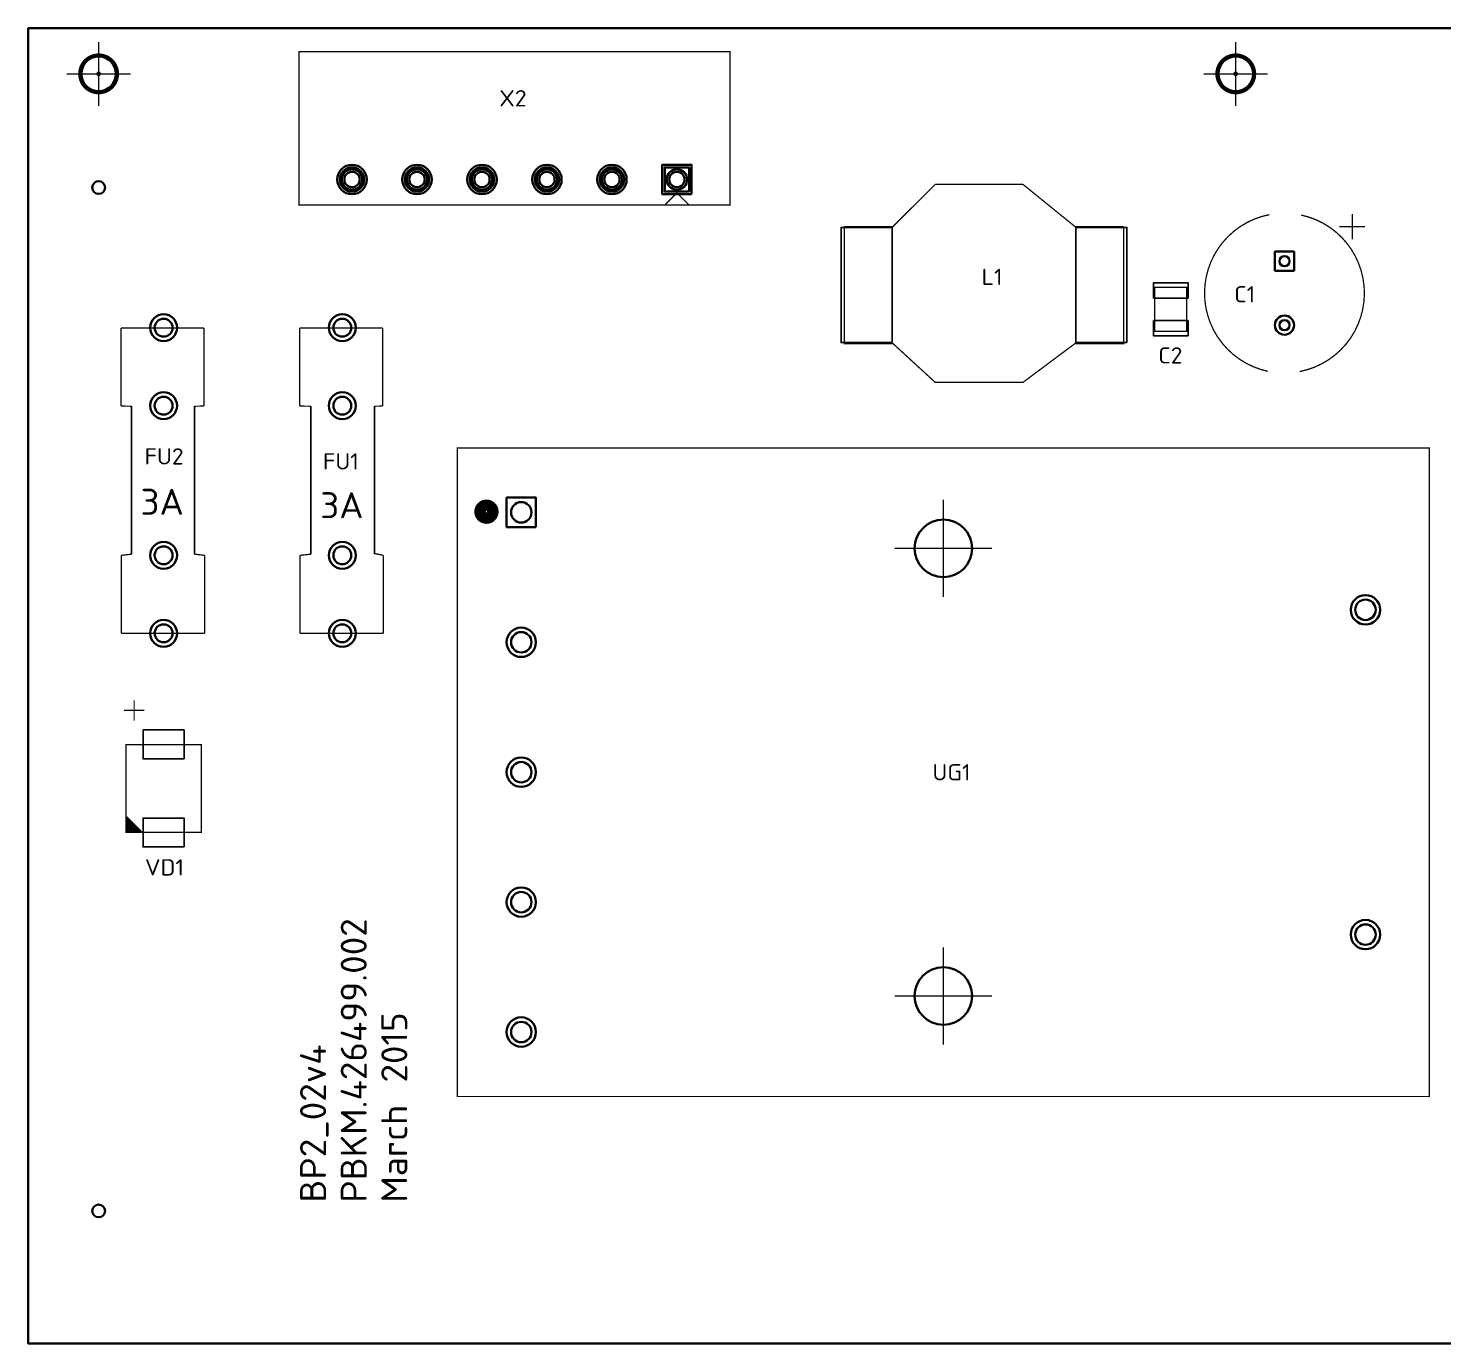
# Model space of a CAD drawing. Header units: millimetres. Extents: x 1081 to 1369, y -2928 to -2713.
# Drawn here: x 1080.9 to 1191.5, y -2815.7 to -2712.8 of the extents above; entities that cross this region are included whole.
import ezdxf
from ezdxf.enums import TextEntityAlignment as Align

# ---------------------------------------------------------------- set-up
doc = ezdxf.new("R2010")
doc.units = ezdxf.units.MM
doc.layers.get('0').update_dxf_attribs({"color": 250})
doc.layers.add('BOARD', color=173, linetype='Continuous', lineweight=35)
doc.layers.add('BOTTOM', color=7, linetype='Continuous', lineweight=35)
doc.layers.add('TOP', color=7, linetype='Continuous')
doc.styles.get("Standard").update_dxf_attribs({"font": 'txt.shx'})

# ---------------------------------------------------------------- blocks, each defined once
blk = doc.blocks.new('FIGURE_CIRCLE')
blk.add_circle((0, 0), 0.5)
blk = doc.blocks.new('FIGURE_SQUARE')
blk.add_lwpolyline([(-0.5, -0.5), (-0.5, 0.5), (0.5, 0.5), (0.5, -0.5)], close=True)

msp = doc.modelspace()

# ---------------------------------------------------------------- linework, layer by layer
at = {"layer": 'BOARD'}
msp.add_lwpolyline([(1314.14, -2815.66), (1080.89, -2815.66), (1080.89, -2712.79), (1314.14, -2712.79)], close=True, dxfattribs=at)
at = {"layer": 'BOTTOM', "const_width": 0.1}
for points in [[(1086.39, -2718.86), (1086.39, -2713.86)], [(1175.29, -2718.86), (1175.29, -2713.86)], [(1083.89, -2716.36), (1088.89, -2716.36)], [(1172.79, -2716.36), (1177.79, -2716.36)]]:
    msp.add_lwpolyline(points, dxfattribs=at)
at = {"layer": 'BOTTOM', "const_width": 0.2}
for points in [[(1086.39, -2714.86, 1), (1086.39, -2717.86, 1), (1086.39, -2714.86)], [(1175.29, -2714.86, 1), (1175.29, -2717.86, 1), (1175.29, -2714.86)]]:
    msp.add_lwpolyline(points, format="xyb", dxfattribs=at)
at = {"layer": 'TOP'}
for p, q in [((1088.97, -2742.35), (1088.97, -2753.92)), ((1093.89, -2742.35), (1093.89, -2753.92)), ((1102.99, -2742.35), (1102.99, -2753.92)), ((1107.95, -2742.35), (1107.95, -2753.92)), ((1088.97, -2753.92), (1088.97, -2753.92))]:
    msp.add_line(p, q, dxfattribs=at)
at = {"layer": 'TOP', "const_width": 0.1}
for points in [[(1086.39, -2718.86), (1086.39, -2713.86)], [(1135.74, -2714.62), (1135.74, -2726.62), (1102.06, -2726.62), (1102.06, -2714.62), (1135.74, -2714.62), (1135.74, -2726.62), (1102.06, -2726.62)], [(1175.29, -2718.86), (1175.29, -2713.86)], [(1083.89, -2716.36), (1088.89, -2716.36)], [(1172.79, -2716.36), (1177.79, -2716.36)], [(1131.6, -2725.67), (1130.65, -2726.62)], [(1132.55, -2726.62), (1131.6, -2725.67)], [(1166.53, -2728.37), (1166.53, -2737.45), (1162.72, -2737.45), (1158.65, -2740.49), (1151.8, -2740.49), (1148.49, -2737.45), (1144.68, -2737.45), (1144.68, -2728.3), (1148.49, -2728.3), (1151.8, -2725)], [(1151.8, -2725), (1158.65, -2725)], [(1158.65, -2725), (1162.72, -2728.3), (1166.53, -2728.3)], [(1130.65, -2726.62), (1132.55, -2726.62)], [(1184.4, -2727.31), (1184.4, -2729.31)], [(1183.4, -2728.31), (1185.4, -2728.31)], [(1171.46, -2736.5), (1168.96, -2736.5), (1168.96, -2733.05), (1171.46, -2733.05), (1171.46, -2736.5)], [(1088.13, -2742.34), (1088.13, -2736.24)], [(1088.13, -2736.24), (1094.63, -2736.24)], [(1094.63, -2736.24), (1094.63, -2742.34)], [(1102.1, -2742.34), (1102.1, -2736.24)], [(1102.1, -2736.24), (1108.6, -2736.24)], [(1108.6, -2736.24), (1108.6, -2742.34)], [(1088.97, -2742.35), (1088.13, -2742.34)], [(1094.63, -2742.34), (1093.89, -2742.35)], [(1102.99, -2742.35), (1102.1, -2742.34)], [(1108.6, -2742.34), (1107.95, -2742.35)], [(1114.43, -2796.33), (1114.43, -2745.62), (1190.43, -2745.62), (1190.43, -2796.33), (1114.43, -2796.33)], [(1152.43, -2757.28), (1152.43, -2749.66)], [(1088.17, -2754.01), (1088.97, -2753.92)], [(1088.17, -2760.11), (1088.17, -2754.01)], [(1093.89, -2753.92), (1094.67, -2754.01)], [(1094.67, -2754.01), (1094.67, -2760.11)], [(1102.14, -2754.01), (1102.99, -2753.92)], [(1102.14, -2760.11), (1102.14, -2754.01)], [(1107.96, -2753.87), (1108.64, -2754.01)], [(1108.64, -2754.01), (1108.64, -2760.11)], [(1148.62, -2753.47), (1156.24, -2753.47)], [(1094.67, -2760.11), (1088.17, -2760.11)], [(1108.64, -2760.11), (1102.14, -2760.11)], [(1089.17, -2766.94), (1089.17, -2765.34)], [(1088.37, -2766.14), (1089.97, -2766.14)], [(1088.52, -2768.81), (1094.42, -2768.81), (1094.42, -2775.68), (1088.52, -2775.68), (1088.52, -2768.81)], [(1089.77, -2775.64), (1088.57, -2774.44)], [(1089.67, -2775.64), (1088.57, -2774.54)], [(1089.57, -2775.64), (1088.57, -2774.64)], [(1089.47, -2775.64), (1088.57, -2774.74)], [(1089.37, -2775.64), (1088.57, -2774.84)], [(1089.27, -2775.64), (1088.57, -2774.94)], [(1089.17, -2775.64), (1088.57, -2775.04)], [(1089.07, -2775.64), (1088.57, -2775.14)], [(1088.97, -2775.64), (1088.57, -2775.24)], [(1088.87, -2775.64), (1088.57, -2775.34)], [(1088.77, -2775.64), (1088.57, -2775.44)], [(1088.67, -2775.64), (1088.57, -2775.54)], [(1152.43, -2792.28), (1152.43, -2784.66)], [(1148.62, -2788.47), (1156.24, -2788.47)]]:
    msp.add_lwpolyline(points, dxfattribs=at)
at = {"layer": 'TOP'}
for points, const_width in [([(1086.39, -2714.86, 1), (1086.39, -2717.86, 1), (1086.39, -2714.86)], 0.2), ([(1175.29, -2714.86, 1), (1175.29, -2717.86, 1), (1175.29, -2714.86)], 0.2), ([(1177.91, -2727.37, 0.816986), (1177.8, -2739.62)], 0.1), ([(1180.29, -2739.64, 0.816986), (1180.4, -2727.4)], 0.1), ([(1116.71, -2750.1, 1), (1116.71, -2751.1, 1), (1116.71, -2750.1)], 0.9)]:
    msp.add_lwpolyline(points, format="xyb", dxfattribs=dict(at, const_width=const_width))

# ---------------------------------------------------------------- block references
at = {"layer": 'BOTTOM', "rotation": 90}
for name, p, xscale, yscale in [('FIGURE_CIRCLE', (1086.39, -2716.36), 2.7, 2.7), ('FIGURE_CIRCLE', (1086.39, -2716.36), 2.7, 2.7), ('FIGURE_CIRCLE', (1086.39, -2716.36), 2.7, 2.7), ('FIGURE_CIRCLE', (1175.29, -2716.36), 2.7, 2.7), ('FIGURE_CIRCLE', (1175.29, -2716.36), 2.7, 2.7), ('FIGURE_CIRCLE', (1175.29, -2716.36), 2.7, 2.7), ('FIGURE_CIRCLE', (1086.39, -2716.36), 0.2, 0.2), ('FIGURE_CIRCLE', (1086.39, -2716.36), 0.2, 0.2), ('FIGURE_CIRCLE', (1086.39, -2716.36), 0.2, 0.2), ('FIGURE_CIRCLE', (1175.29, -2716.36), 0.2, 0.2), ('FIGURE_CIRCLE', (1175.29, -2716.36), 0.2, 0.2), ('FIGURE_CIRCLE', (1175.29, -2716.36), 0.2, 0.2), ('FIGURE_CIRCLE', (1106.2, -2724.62), 2.3, 2.3), ('FIGURE_CIRCLE', (1106.2, -2724.62), 2.3, 2.3), ('FIGURE_CIRCLE', (1111.28, -2724.62), 2.3, 2.3), ('FIGURE_CIRCLE', (1111.28, -2724.62), 2.3, 2.3), ('FIGURE_CIRCLE', (1116.36, -2724.62), 2.3, 2.3), ('FIGURE_CIRCLE', (1116.36, -2724.62), 2.3, 2.3), ('FIGURE_CIRCLE', (1121.44, -2724.62), 2.3, 2.3), ('FIGURE_CIRCLE', (1121.44, -2724.62), 2.3, 2.3), ('FIGURE_CIRCLE', (1126.52, -2724.62), 2.3, 2.3), ('FIGURE_CIRCLE', (1126.52, -2724.62), 2.3, 2.3), ('FIGURE_SQUARE', (1131.6, -2724.62), 2.3, 2.3), ('FIGURE_SQUARE', (1131.6, -2724.62), 2.3, 2.3), ('FIGURE_CIRCLE', (1106.2, -2724.62), 1.9, 1.9), ('FIGURE_CIRCLE', (1106.2, -2724.62), 1.6, 1.6), ('FIGURE_CIRCLE', (1106.2, -2724.62), 1.6, 1.6), ('FIGURE_CIRCLE', (1106.2, -2724.62), 1.2, 1.2), ('FIGURE_CIRCLE', (1111.28, -2724.62), 1.9, 1.9), ('FIGURE_CIRCLE', (1111.28, -2724.62), 1.6, 1.6), ('FIGURE_CIRCLE', (1111.28, -2724.62), 1.6, 1.6), ('FIGURE_CIRCLE', (1111.28, -2724.62), 1.2, 1.2), ('FIGURE_CIRCLE', (1116.36, -2724.62), 1.9, 1.9), ('FIGURE_CIRCLE', (1116.36, -2724.62), 1.6, 1.6), ('FIGURE_CIRCLE', (1116.36, -2724.62), 1.6, 1.6), ('FIGURE_CIRCLE', (1116.36, -2724.62), 1.2, 1.2), ('FIGURE_CIRCLE', (1121.44, -2724.62), 1.9, 1.9), ('FIGURE_CIRCLE', (1121.44, -2724.62), 1.6, 1.6), ('FIGURE_CIRCLE', (1121.44, -2724.62), 1.6, 1.6), ('FIGURE_CIRCLE', (1121.44, -2724.62), 1.2, 1.2), ('FIGURE_CIRCLE', (1126.52, -2724.62), 1.9, 1.9), ('FIGURE_CIRCLE', (1126.52, -2724.62), 1.6, 1.6), ('FIGURE_CIRCLE', (1126.52, -2724.62), 1.6, 1.6), ('FIGURE_CIRCLE', (1126.52, -2724.62), 1.2, 1.2), ('FIGURE_SQUARE', (1131.6, -2724.62), 1.9, 1.9), ('FIGURE_CIRCLE', (1131.6, -2724.62), 1.6, 1.6), ('FIGURE_CIRCLE', (1131.6, -2724.62), 1.6, 1.6), ('FIGURE_CIRCLE', (1131.6, -2724.62), 1.2, 1.2), ('FIGURE_SQUARE', (1179.1, -2731.01), 1.5, 1.5), ('FIGURE_SQUARE', (1179.1, -2731.01), 1.5, 1.5), ('FIGURE_SQUARE', (1179.1, -2731.01), 1.5, 1.5), ('FIGURE_CIRCLE', (1179.1, -2731.01), 0.8, 0.8), ('FIGURE_CIRCLE', (1179.1, -2731.01), 0.8, 0.8), ('FIGURE_CIRCLE', (1179.1, -2731.01), 0.8, 0.8), ('FIGURE_CIRCLE', (1091.47, -2736.21), 2.1, 2.1), ('FIGURE_CIRCLE', (1091.47, -2736.21), 2.1, 2.1), ('FIGURE_CIRCLE', (1091.47, -2736.21), 2.1, 2.1), ('FIGURE_CIRCLE', (1091.47, -2736.21), 1.4, 1.4), ('FIGURE_CIRCLE', (1091.47, -2736.21), 1.4, 1.4), ('FIGURE_CIRCLE', (1091.47, -2736.21), 1.4, 1.4), ('FIGURE_CIRCLE', (1105.44, -2736.21), 2.1, 2.1), ('FIGURE_CIRCLE', (1105.44, -2736.21), 2.1, 2.1), ('FIGURE_CIRCLE', (1105.44, -2736.21), 2.1, 2.1), ('FIGURE_CIRCLE', (1105.44, -2736.21), 1.4, 1.4), ('FIGURE_CIRCLE', (1105.44, -2736.21), 1.4, 1.4), ('FIGURE_CIRCLE', (1105.44, -2736.21), 1.4, 1.4), ('FIGURE_CIRCLE', (1179.1, -2736.01), 1.5, 1.5), ('FIGURE_CIRCLE', (1179.1, -2736.01), 1.5, 1.5), ('FIGURE_CIRCLE', (1179.1, -2736.01), 1.5, 1.5), ('FIGURE_CIRCLE', (1179.1, -2736.01), 0.8, 0.8), ('FIGURE_CIRCLE', (1179.1, -2736.01), 0.8, 0.8), ('FIGURE_CIRCLE', (1179.1, -2736.01), 0.8, 0.8), ('FIGURE_CIRCLE', (1091.47, -2742.31), 2.1, 2.1), ('FIGURE_CIRCLE', (1091.47, -2742.31), 2.1, 2.1), ('FIGURE_CIRCLE', (1091.47, -2742.31), 2.1, 2.1), ('FIGURE_CIRCLE', (1091.47, -2742.31), 1.4, 1.4), ('FIGURE_CIRCLE', (1091.47, -2742.31), 1.4, 1.4), ('FIGURE_CIRCLE', (1091.47, -2742.31), 1.4, 1.4), ('FIGURE_CIRCLE', (1105.44, -2742.31), 2.1, 2.1), ('FIGURE_CIRCLE', (1105.44, -2742.31), 2.1, 2.1), ('FIGURE_CIRCLE', (1105.44, -2742.31), 2.1, 2.1), ('FIGURE_CIRCLE', (1105.44, -2742.31), 1.4, 1.4), ('FIGURE_CIRCLE', (1105.44, -2742.31), 1.4, 1.4), ('FIGURE_CIRCLE', (1105.44, -2742.31), 1.4, 1.4), ('FIGURE_SQUARE', (1119.43, -2750.65), 2.3, 2.3), ('FIGURE_SQUARE', (1119.43, -2750.65), 2.3, 2.3), ('FIGURE_SQUARE', (1119.43, -2750.65), 2.3, 2.3), ('FIGURE_CIRCLE', (1119.43, -2750.65), 1.6, 1.6), ('FIGURE_CIRCLE', (1119.43, -2750.65), 1.6, 1.6), ('FIGURE_CIRCLE', (1119.43, -2750.65), 1.6, 1.6), ('FIGURE_CIRCLE', (1152.43, -2753.47), 4.5, 4.5), ('FIGURE_CIRCLE', (1152.43, -2753.47), 4.5, 4.5), ('FIGURE_CIRCLE', (1152.43, -2753.47), 4.5, 4.5), ('FIGURE_CIRCLE', (1152.43, -2753.47), 4.5, 4.5), ('FIGURE_CIRCLE', (1152.43, -2753.47), 4.5, 4.5), ('FIGURE_CIRCLE', (1152.43, -2753.47), 4.5, 4.5), ('FIGURE_CIRCLE', (1091.47, -2754.01), 2.1, 2.1), ('FIGURE_CIRCLE', (1091.47, -2754.01), 2.1, 2.1), ('FIGURE_CIRCLE', (1091.47, -2754.01), 2.1, 2.1), ('FIGURE_CIRCLE', (1091.47, -2754.01), 1.4, 1.4), ('FIGURE_CIRCLE', (1091.47, -2754.01), 1.4, 1.4), ('FIGURE_CIRCLE', (1091.47, -2754.01), 1.4, 1.4), ('FIGURE_CIRCLE', (1105.44, -2754.01), 2.1, 2.1), ('FIGURE_CIRCLE', (1105.44, -2754.01), 2.1, 2.1), ('FIGURE_CIRCLE', (1105.44, -2754.01), 2.1, 2.1), ('FIGURE_CIRCLE', (1105.44, -2754.01), 1.4, 1.4), ('FIGURE_CIRCLE', (1105.44, -2754.01), 1.4, 1.4), ('FIGURE_CIRCLE', (1105.44, -2754.01), 1.4, 1.4), ('FIGURE_CIRCLE', (1185.43, -2758.27), 2.3, 2.3), ('FIGURE_CIRCLE', (1185.43, -2758.27), 2.3, 2.3), ('FIGURE_CIRCLE', (1185.43, -2758.27), 2.3, 2.3), ('FIGURE_CIRCLE', (1185.43, -2758.27), 1.6, 1.6), ('FIGURE_CIRCLE', (1185.43, -2758.27), 1.6, 1.6), ('FIGURE_CIRCLE', (1185.43, -2758.27), 1.6, 1.6), ('FIGURE_CIRCLE', (1091.47, -2760.11), 2.1, 2.1), ('FIGURE_CIRCLE', (1091.47, -2760.11), 2.1, 2.1), ('FIGURE_CIRCLE', (1091.47, -2760.11), 2.1, 2.1), ('FIGURE_CIRCLE', (1091.47, -2760.11), 1.4, 1.4), ('FIGURE_CIRCLE', (1091.47, -2760.11), 1.4, 1.4), ('FIGURE_CIRCLE', (1091.47, -2760.11), 1.4, 1.4), ('FIGURE_CIRCLE', (1105.44, -2760.11), 2.1, 2.1), ('FIGURE_CIRCLE', (1105.44, -2760.11), 2.1, 2.1), ('FIGURE_CIRCLE', (1105.44, -2760.11), 2.1, 2.1), ('FIGURE_CIRCLE', (1105.44, -2760.11), 1.4, 1.4), ('FIGURE_CIRCLE', (1105.44, -2760.11), 1.4, 1.4), ('FIGURE_CIRCLE', (1105.44, -2760.11), 1.4, 1.4), ('FIGURE_CIRCLE', (1119.43, -2760.81), 2.3, 2.3), ('FIGURE_CIRCLE', (1119.43, -2760.81), 2.3, 2.3), ('FIGURE_CIRCLE', (1119.43, -2760.81), 2.3, 2.3), ('FIGURE_CIRCLE', (1119.43, -2760.81), 1.6, 1.6), ('FIGURE_CIRCLE', (1119.43, -2760.81), 1.6, 1.6), ('FIGURE_CIRCLE', (1119.43, -2760.81), 1.6, 1.6), ('FIGURE_CIRCLE', (1119.43, -2770.97), 2.3, 2.3), ('FIGURE_CIRCLE', (1119.43, -2770.97), 2.3, 2.3), ('FIGURE_CIRCLE', (1119.43, -2770.97), 2.3, 2.3), ('FIGURE_CIRCLE', (1119.43, -2770.97), 1.6, 1.6), ('FIGURE_CIRCLE', (1119.43, -2770.97), 1.6, 1.6), ('FIGURE_CIRCLE', (1119.43, -2770.97), 1.6, 1.6), ('FIGURE_CIRCLE', (1119.43, -2781.13), 2.3, 2.3), ('FIGURE_CIRCLE', (1119.43, -2781.13), 2.3, 2.3), ('FIGURE_CIRCLE', (1119.43, -2781.13), 2.3, 2.3), ('FIGURE_CIRCLE', (1119.43, -2781.13), 1.6, 1.6), ('FIGURE_CIRCLE', (1119.43, -2781.13), 1.6, 1.6), ('FIGURE_CIRCLE', (1119.43, -2781.13), 1.6, 1.6), ('FIGURE_CIRCLE', (1185.43, -2783.67), 2.3, 2.3), ('FIGURE_CIRCLE', (1185.43, -2783.67), 2.3, 2.3), ('FIGURE_CIRCLE', (1185.43, -2783.67), 2.3, 2.3), ('FIGURE_CIRCLE', (1185.43, -2783.67), 1.6, 1.6), ('FIGURE_CIRCLE', (1185.43, -2783.67), 1.6, 1.6), ('FIGURE_CIRCLE', (1185.43, -2783.67), 1.6, 1.6), ('FIGURE_CIRCLE', (1152.43, -2788.47), 4.5, 4.5), ('FIGURE_CIRCLE', (1152.43, -2788.47), 4.5, 4.5), ('FIGURE_CIRCLE', (1152.43, -2788.47), 4.5, 4.5), ('FIGURE_CIRCLE', (1152.43, -2788.47), 4.5, 4.5), ('FIGURE_CIRCLE', (1152.43, -2788.47), 4.5, 4.5), ('FIGURE_CIRCLE', (1152.43, -2788.47), 4.5, 4.5), ('FIGURE_CIRCLE', (1119.43, -2791.29), 2.3, 2.3), ('FIGURE_CIRCLE', (1119.43, -2791.29), 2.3, 2.3), ('FIGURE_CIRCLE', (1119.43, -2791.29), 2.3, 2.3), ('FIGURE_CIRCLE', (1119.43, -2791.29), 1.6, 1.6), ('FIGURE_CIRCLE', (1119.43, -2791.29), 1.6, 1.6), ('FIGURE_CIRCLE', (1119.43, -2791.29), 1.6, 1.6)]:
    msp.add_blockref(name, p, dxfattribs=dict(at, xscale=xscale, yscale=yscale))
for p in [(1086.39, -2725.25), (1086.39, -2725.25), (1086.39, -2725.25), (1086.39, -2805.28), (1086.39, -2805.28), (1086.39, -2805.28)]:
    msp.add_blockref('FIGURE_CIRCLE', p, dxfattribs=at)
at = {"layer": 'TOP', "rotation": 90}
for name, p, xscale, yscale in [('FIGURE_CIRCLE', (1086.39, -2716.36), 2.7, 2.7), ('FIGURE_CIRCLE', (1175.29, -2716.36), 2.7, 2.7), ('FIGURE_CIRCLE', (1086.39, -2716.36), 0.2, 0.2), ('FIGURE_CIRCLE', (1175.29, -2716.36), 0.2, 0.2), ('FIGURE_CIRCLE', (1106.2, -2724.62), 2.3, 2.3), ('FIGURE_CIRCLE', (1111.28, -2724.62), 2.3, 2.3), ('FIGURE_CIRCLE', (1116.36, -2724.62), 2.3, 2.3), ('FIGURE_CIRCLE', (1121.44, -2724.62), 2.3, 2.3), ('FIGURE_CIRCLE', (1126.52, -2724.62), 2.3, 2.3), ('FIGURE_SQUARE', (1131.6, -2724.62), 2.3, 2.3), ('FIGURE_CIRCLE', (1106.2, -2724.62), 1.6, 1.6), ('FIGURE_CIRCLE', (1111.28, -2724.62), 1.6, 1.6), ('FIGURE_CIRCLE', (1116.36, -2724.62), 1.6, 1.6), ('FIGURE_CIRCLE', (1121.44, -2724.62), 1.6, 1.6), ('FIGURE_CIRCLE', (1126.52, -2724.62), 1.6, 1.6), ('FIGURE_CIRCLE', (1131.6, -2724.62), 1.6, 1.6), ('FIGURE_SQUARE', (1146.43, -2732.87), 9, 4), ('FIGURE_SQUARE', (1164.78, -2732.87), 9, 4), ('FIGURE_SQUARE', (1179.1, -2731.01), 1.5, 1.5), ('FIGURE_CIRCLE', (1179.1, -2731.01), 0.8, 0.8), ('FIGURE_SQUARE', (1170.21, -2733.3), 1.2, 2.7), ('FIGURE_CIRCLE', (1091.47, -2736.21), 2.1, 2.1), ('FIGURE_CIRCLE', (1091.47, -2736.21), 1.4, 1.4), ('FIGURE_CIRCLE', (1105.44, -2736.21), 2.1, 2.1), ('FIGURE_CIRCLE', (1105.44, -2736.21), 1.4, 1.4), ('FIGURE_SQUARE', (1170.21, -2736.25), 1.2, 2.7), ('FIGURE_CIRCLE', (1179.1, -2736.01), 1.5, 1.5), ('FIGURE_CIRCLE', (1179.1, -2736.01), 0.8, 0.8), ('FIGURE_CIRCLE', (1091.47, -2742.31), 2.1, 2.1), ('FIGURE_CIRCLE', (1091.47, -2742.31), 1.4, 1.4), ('FIGURE_CIRCLE', (1105.44, -2742.31), 2.1, 2.1), ('FIGURE_CIRCLE', (1105.44, -2742.31), 1.4, 1.4), ('FIGURE_SQUARE', (1119.43, -2750.65), 2.3, 2.3), ('FIGURE_CIRCLE', (1119.43, -2750.65), 1.6, 1.6), ('FIGURE_CIRCLE', (1152.43, -2753.47), 4.5, 4.5), ('FIGURE_CIRCLE', (1152.43, -2753.47), 4.5, 4.5), ('FIGURE_CIRCLE', (1091.47, -2754.01), 2.1, 2.1), ('FIGURE_CIRCLE', (1091.47, -2754.01), 1.4, 1.4), ('FIGURE_CIRCLE', (1105.44, -2754.01), 2.1, 2.1), ('FIGURE_CIRCLE', (1105.44, -2754.01), 1.4, 1.4), ('FIGURE_CIRCLE', (1185.43, -2758.27), 2.3, 2.3), ('FIGURE_CIRCLE', (1185.43, -2758.27), 1.6, 1.6), ('FIGURE_CIRCLE', (1091.47, -2760.11), 2.1, 2.1), ('FIGURE_CIRCLE', (1091.47, -2760.11), 1.4, 1.4), ('FIGURE_CIRCLE', (1105.44, -2760.11), 2.1, 2.1), ('FIGURE_CIRCLE', (1105.44, -2760.11), 1.4, 1.4), ('FIGURE_CIRCLE', (1119.43, -2760.81), 2.3, 2.3), ('FIGURE_CIRCLE', (1119.43, -2760.81), 1.6, 1.6), ('FIGURE_SQUARE', (1091.47, -2768.79), 2.26, 3.2), ('FIGURE_CIRCLE', (1119.43, -2770.97), 2.3, 2.3), ('FIGURE_CIRCLE', (1119.43, -2770.97), 1.6, 1.6), ('FIGURE_SQUARE', (1091.47, -2775.69), 2.26, 3.2), ('FIGURE_CIRCLE', (1119.43, -2781.13), 2.3, 2.3), ('FIGURE_CIRCLE', (1119.43, -2781.13), 1.6, 1.6), ('FIGURE_CIRCLE', (1185.43, -2783.67), 2.3, 2.3), ('FIGURE_CIRCLE', (1185.43, -2783.67), 1.6, 1.6), ('FIGURE_CIRCLE', (1152.43, -2788.47), 4.5, 4.5), ('FIGURE_CIRCLE', (1152.43, -2788.47), 4.5, 4.5), ('FIGURE_CIRCLE', (1119.43, -2791.29), 2.3, 2.3), ('FIGURE_CIRCLE', (1119.43, -2791.29), 1.6, 1.6)]:
    msp.add_blockref(name, p, dxfattribs=dict(at, xscale=xscale, yscale=yscale))
for p in [(1086.39, -2725.25), (1086.39, -2805.28)]:
    msp.add_blockref('FIGURE_CIRCLE', p, dxfattribs=at)

# ---------------------------------------------------------------- texts
at = {"layer": 'TOP', "width": 1.019685}
for s, p in [('X2', (1118.78, -2718.9)), ('L1', (1156.24, -2732.87)), ('C1', (1175.99, -2734.23)), ('C2', (1170.18, -2739.01)), ('FU2', (1091.51, -2746.91)), ('FU1', (1105.33, -2747.3)), ('UG1', (1153.07, -2771.61)), ('VD1', (1091.54, -2779.05))]:
    msp.add_text(s, height=1.27, dxfattribs=at).set_placement(p, align=Align.CENTER)
at = {"layer": 'TOP'}
for p in [(1089.66, -2750.84), (1103.71, -2751.11)]:
    msp.add_text('3A', height=2.032, dxfattribs=at).set_placement(p)
for s, p in [('PBKM.426499.002', (1107.35, -2804.63)), ('March 2015', (1110.52, -2804.63)), ('BP2_02v4', (1104.17, -2804.63))]:
    msp.add_text(s, height=2.032, rotation=90, dxfattribs=at).set_placement(p)

doc.saveas('drawing.dxf')
